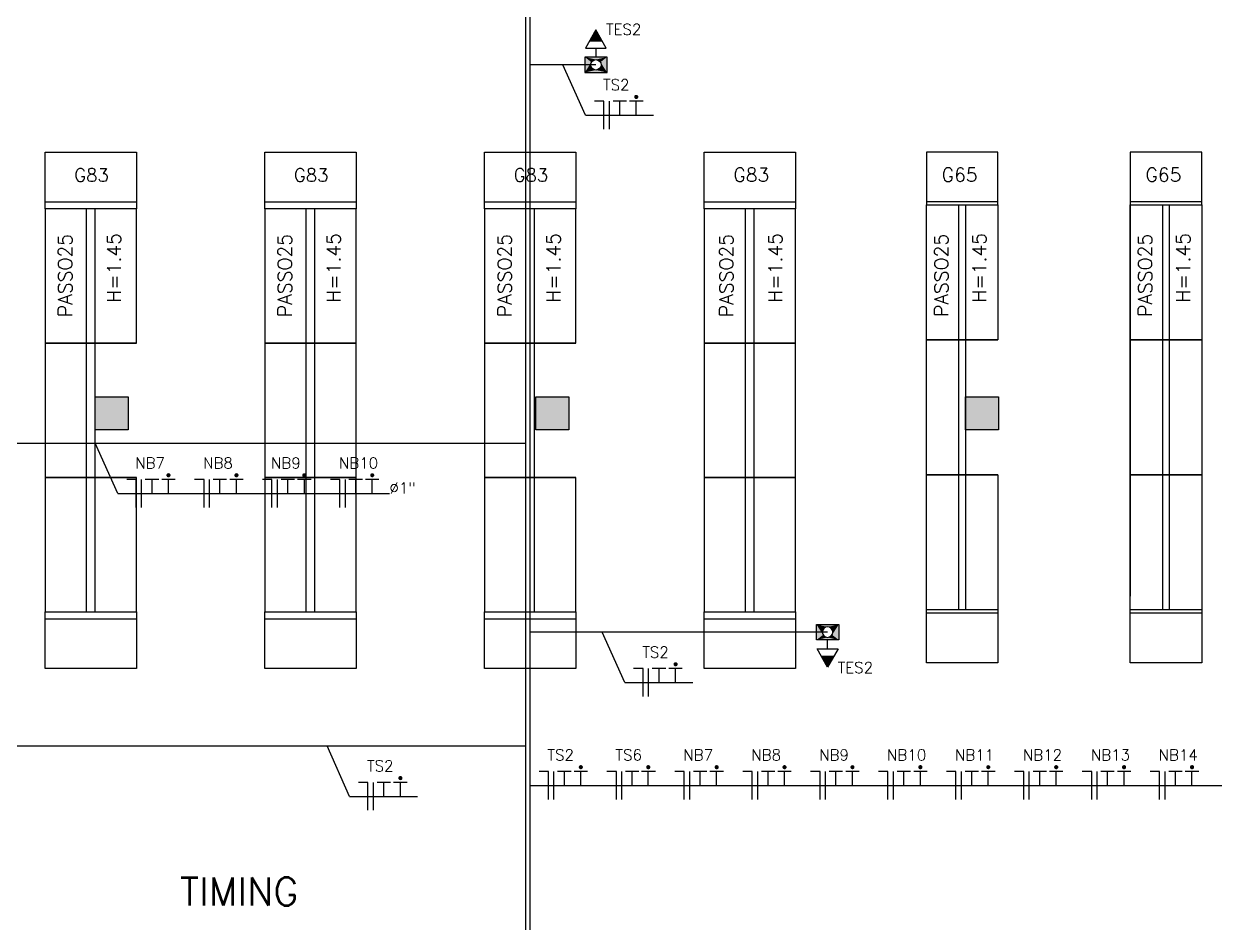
# Model space of a CAD drawing. Header units: metres. Extents: x -367 to 368, y -238 to 223.
# Drawn here: x 206.95 to 217.77, y 206.87 to 215.03 of the extents above; entities that cross this region are included whole.
import ezdxf
from ezdxf.enums import TextEntityAlignment as Align

# ---------------------------------------------------------------- set-up
doc = ezdxf.new("R2010")
doc.units = ezdxf.units.M
doc.linetypes.add('DIVIDE', pattern=[31.75, 12.7, -6.35, 0, -6.35, 0, -6.35])
for name, color, linetype in [('ELE-INDICAÇÕES', 10, 'Continuous'), ('ELE-INSTALAÇÕES', 160, 'Continuous'), ('ELE-TOMADAS', 10, 'Continuous'), ('ELE-VARIADOS', 10, 'Continuous'), ('ELETRICA', 160, 'Continuous'), ('LA_BAU_BASES GERAIS_R00$0$base', 253, 'Continuous')]:
    doc.layers.add(name, color=color, linetype=linetype)
doc.styles.add('LA_BAU_BASES GERAIS_R00$0$LA_BAU_MERC_R01$0$R40-125-RS', font='romans.shx', dxfattribs={"height": 0.1248})
doc.styles.add('LA_BAU_BASES GERAIS_R00$0$LA_BAU_MERC_R01$0$R80-125-RS', font='romans.shx', dxfattribs={"height": 0.25375})
doc.styles.add('LA_BAU_BASES GERAIS_R00$0$LA_BAU_MERC_R01$0$RS50', font='ROMANS', dxfattribs={"height": 0.12})
doc.styles.add('LA_BAU_BASES GERAIS_R00$0$LA_BAU_MERC_R01$0$RS80', font='ROMANS', dxfattribs={"height": 0.18})
doc.styles.add('LA_BAU_BASES GERAIS_R00$0$R60-125-RS', font='romans.shx', dxfattribs={"height": 0.19})
doc.styles.add('LA_BAU_BASES GERAIS_R00$0$R80-100-RS', font='romans.shx', dxfattribs={"height": 0.203})
doc.styles.get("Standard").update_dxf_attribs({"font": 'romans.shx'})

# ---------------------------------------------------------------- blocks, each defined once
blk = doc.blocks.new('LA_BAU_BASES GERAIS_R00$0$LA_BAU_ALVENARIA TÉRREO_R01')
at = {"layer": 'LA_BAU_BASES GERAIS_R00$0$base', "linetype": 'Continuous'}
h = blk.add_hatch(color=256, dxfattribs=at)
h.dxf.hatch_style = 1
h.paths.add_polyline_path([(207.9, 211.65), (207.6, 211.65), (207.6, 211.35), (207.9, 211.35)])
h = blk.add_hatch(color=256, dxfattribs=at)
h.dxf.hatch_style = 1
h.paths.add_polyline_path([(211.9, 211.65), (211.6, 211.65), (211.6, 211.35), (211.9, 211.35)])
h = blk.add_hatch(color=256, dxfattribs=at)
h.dxf.hatch_style = 1
h.paths.add_polyline_path([(215.8, 211.65), (215.5, 211.65), (215.5, 211.35), (215.8, 211.35)])
for points in [[(207.6, 211.65), (207.9, 211.65), (207.9, 211.35), (207.6, 211.35)], [(211.6, 211.65), (211.9, 211.65), (211.9, 211.35), (211.6, 211.35)], [(215.5, 211.65), (215.8, 211.65), (215.8, 211.35), (215.5, 211.35)]]:
    blk.add_lwpolyline(points, close=True, dxfattribs=at)
blk = doc.blocks.new('LA_BAU_BASES GERAIS_R00$0$LA_BAU_MERC_R01')
at = {"layer": 'LA_BAU_BASES GERAIS_R00$0$base', "linetype": 'Continuous'}
for p, q in [((207.145, 213.87), (207.975, 213.87)), ((207.145, 213.356), (207.145, 213.87)), ((207.975, 213.87), (207.975, 213.356)), ((209.139, 213.87), (209.969, 213.87)), ((209.139, 213.356), (209.139, 213.87)), ((209.969, 213.87), (209.969, 213.356)), ((211.134, 213.87), (211.964, 213.87)), ((211.134, 213.356), (211.134, 213.87)), ((211.964, 213.87), (211.964, 213.356)), ((213.129, 213.87), (213.958, 213.87)), ((213.129, 213.356), (213.129, 213.87)), ((213.958, 213.87), (213.958, 213.356)), ((215.145, 213.87), (215.145, 213.39)), ((215.795, 213.87), (215.145, 213.87)), ((215.795, 213.39), (215.795, 213.87)), ((216.995, 213.87), (216.995, 213.39)), ((217.645, 213.87), (216.995, 213.87)), ((217.645, 213.39), (217.645, 213.87)), ((207.145, 213.42), (207.975, 213.42)), ((209.139, 213.42), (209.969, 213.42)), ((211.134, 213.42), (211.964, 213.42)), ((213.129, 213.42), (213.958, 213.42)), ((215.795, 213.42), (215.145, 213.42)), ((217.645, 213.42), (216.995, 213.42)), ((207.145, 209.182), (207.145, 209.696)), ((207.975, 209.696), (207.975, 209.182)), ((209.139, 209.182), (209.139, 209.696)), ((209.969, 209.696), (209.969, 209.182)), ((211.134, 209.182), (211.134, 209.696)), ((211.964, 209.696), (211.964, 209.182)), ((213.129, 209.182), (213.129, 209.696)), ((213.958, 209.696), (213.958, 209.182)), ((215.145, 209.235), (215.145, 209.715)), ((215.795, 209.715), (215.795, 209.235)), ((216.995, 209.235), (216.995, 209.715)), ((217.645, 209.715), (217.645, 209.235)), ((207.975, 209.632), (207.145, 209.632)), ((209.969, 209.632), (209.139, 209.632)), ((211.964, 209.632), (211.134, 209.632)), ((213.958, 209.632), (213.129, 209.632)), ((215.795, 209.685), (215.145, 209.685)), ((217.645, 209.685), (216.995, 209.685)), ((207.975, 209.182), (207.145, 209.182)), ((209.969, 209.182), (209.139, 209.182)), ((211.964, 209.182), (211.134, 209.182)), ((213.958, 209.182), (213.129, 209.182)), ((215.795, 209.235), (215.145, 209.235)), ((217.645, 209.235), (216.995, 209.235))]:
    blk.add_line(p, q, dxfattribs=at)
at = {"layer": 'LA_BAU_BASES GERAIS_R00$0$base'}
for p, q in [((216.995, 213.87), (216.995, 209.839)), ((215.145, 213.39), (215.795, 213.39)), ((215.145, 212.165), (215.145, 213.39)), ((215.44, 212.165), (215.44, 213.39)), ((215.5, 213.39), (215.5, 212.165)), ((215.795, 213.39), (215.795, 212.165)), ((216.995, 213.39), (217.645, 213.39)), ((216.995, 212.165), (216.995, 213.39)), ((217.29, 212.165), (217.29, 213.39)), ((217.35, 213.39), (217.35, 212.165)), ((217.645, 213.39), (217.645, 212.165)), ((207.975, 213.356), (207.145, 213.356)), ((207.145, 213.356), (207.145, 212.136)), ((207.52, 212.136), (207.52, 213.356)), ((207.6, 212.136), (207.6, 213.356)), ((207.975, 212.136), (207.975, 213.356)), ((209.969, 213.356), (209.139, 213.356)), ((209.139, 213.356), (209.139, 212.136)), ((209.514, 212.136), (209.514, 213.356)), ((209.595, 212.136), (209.595, 213.356)), ((209.969, 212.136), (209.969, 213.356)), ((211.964, 213.356), (211.134, 213.356)), ((211.134, 213.356), (211.134, 212.136)), ((211.509, 212.136), (211.509, 213.356)), ((211.589, 212.136), (211.589, 213.356)), ((211.964, 212.136), (211.964, 213.356)), ((213.958, 213.356), (213.129, 213.356)), ((213.129, 213.356), (213.129, 212.136)), ((213.504, 212.136), (213.504, 213.356)), ((213.583, 212.136), (213.583, 213.356)), ((213.958, 212.136), (213.958, 213.356)), ((207.975, 212.136), (207.145, 212.136)), ((207.145, 212.136), (207.145, 210.916)), ((207.145, 212.136), (207.975, 212.136)), ((207.52, 210.916), (207.52, 212.136)), ((207.6, 210.916), (207.6, 212.136)), ((209.139, 212.136), (209.969, 212.136)), ((209.969, 212.136), (209.139, 212.136)), ((209.139, 212.136), (209.139, 210.916)), ((209.514, 210.916), (209.514, 212.136)), ((209.595, 210.916), (209.595, 212.136)), ((209.969, 210.916), (209.969, 212.136)), ((211.964, 212.136), (211.134, 212.136)), ((211.134, 212.136), (211.134, 210.916)), ((211.134, 212.136), (211.964, 212.136)), ((211.509, 210.916), (211.509, 212.136)), ((211.589, 210.916), (211.589, 212.136)), ((213.958, 212.136), (213.129, 212.136)), ((213.129, 212.136), (213.129, 210.916)), ((213.129, 212.136), (213.958, 212.136)), ((213.504, 210.916), (213.504, 212.136)), ((213.583, 210.916), (213.583, 212.136)), ((213.958, 210.916), (213.958, 212.136)), ((215.145, 212.165), (215.795, 212.165)), ((215.145, 210.94), (215.145, 212.165)), ((215.795, 212.165), (215.145, 212.165)), ((215.44, 210.94), (215.44, 212.165)), ((215.5, 212.165), (215.5, 210.94)), ((216.995, 212.165), (217.645, 212.165)), ((216.995, 210.94), (216.995, 212.165)), ((217.645, 212.165), (216.995, 212.165)), ((217.29, 210.94), (217.29, 212.165)), ((217.35, 212.165), (217.35, 210.94)), ((217.645, 212.165), (217.645, 210.94)), ((207.145, 210.916), (207.975, 210.916)), ((207.975, 210.916), (207.145, 210.916)), ((207.145, 210.916), (207.145, 209.696)), ((207.52, 209.696), (207.52, 210.916)), ((207.6, 209.696), (207.6, 210.916)), ((207.975, 209.696), (207.975, 210.916)), ((209.969, 210.916), (209.139, 210.916)), ((209.139, 210.916), (209.139, 209.696)), ((209.139, 210.916), (209.969, 210.916)), ((209.514, 209.696), (209.514, 210.916)), ((209.595, 209.696), (209.595, 210.916)), ((209.969, 209.696), (209.969, 210.916)), ((211.134, 210.916), (211.964, 210.916)), ((211.964, 210.916), (211.134, 210.916)), ((211.134, 210.916), (211.134, 209.696)), ((211.509, 209.696), (211.509, 210.916)), ((211.589, 209.696), (211.589, 210.916)), ((211.964, 209.696), (211.964, 210.916)), ((213.129, 210.916), (213.958, 210.916)), ((213.958, 210.916), (213.129, 210.916)), ((213.129, 210.916), (213.129, 209.696)), ((213.504, 209.696), (213.504, 210.916)), ((213.583, 209.696), (213.583, 210.916)), ((213.958, 209.696), (213.958, 210.916)), ((215.795, 210.94), (215.145, 210.94)), ((215.145, 210.94), (215.795, 210.94)), ((215.145, 209.715), (215.145, 210.94)), ((215.44, 209.715), (215.44, 210.94)), ((215.5, 210.94), (215.5, 209.715)), ((215.795, 210.94), (215.795, 209.715)), ((217.645, 210.94), (216.995, 210.94)), ((216.995, 210.94), (217.645, 210.94)), ((216.995, 209.715), (216.995, 210.94)), ((217.29, 209.715), (217.29, 210.94)), ((217.35, 210.94), (217.35, 209.715)), ((217.645, 210.94), (217.645, 209.715)), ((207.145, 209.696), (207.975, 209.696)), ((209.139, 209.696), (209.969, 209.696)), ((211.134, 209.696), (211.964, 209.696)), ((213.129, 209.696), (213.958, 209.696)), ((215.795, 209.715), (215.145, 209.715)), ((217.645, 209.715), (216.995, 209.715))]:
    blk.add_line(p, q, dxfattribs=at)
for s, height, style, p in [('G83', 0.12, 'LA_BAU_BASES GERAIS_R00$0$LA_BAU_MERC_R01$0$RS50', (207.41, 213.602)), ('G83', 0.12, 'LA_BAU_BASES GERAIS_R00$0$LA_BAU_MERC_R01$0$RS50', (209.404, 213.602)), ('G83', 0.12, 'LA_BAU_BASES GERAIS_R00$0$LA_BAU_MERC_R01$0$RS50', (211.399, 213.602)), ('G83', 0.1248, 'LA_BAU_BASES GERAIS_R00$0$LA_BAU_MERC_R01$0$R40-125-RS', (213.393, 213.602)), ('G65', 0.1248, 'LA_BAU_BASES GERAIS_R00$0$LA_BAU_MERC_R01$0$R40-125-RS', (215.284, 213.602)), ('G65', 0.1248, 'LA_BAU_BASES GERAIS_R00$0$LA_BAU_MERC_R01$0$R40-125-RS', (217.134, 213.602)), ('TIMING', 0.2537, 'LA_BAU_BASES GERAIS_R00$0$LA_BAU_MERC_R01$0$R80-125-RS', (208.369, 207.032))]:
    blk.add_text(s, height=height, dxfattribs=dict(at, style=style)).set_placement(p)
at = {"layer": 'LA_BAU_BASES GERAIS_R00$0$base', "style": 'LA_BAU_BASES GERAIS_R00$0$LA_BAU_MERC_R01$0$R40-125-RS'}
for s, p in [('PASSO25', (207.39, 212.373)), ('H=1.45', (207.834, 212.504)), ('PASSO25', (209.384, 212.373)), ('H=1.45', (209.828, 212.504)), ('PASSO25', (211.379, 212.373)), ('H=1.45', (211.823, 212.504)), ('PASSO25', (213.391, 212.373)), ('H=1.45', (213.836, 212.504)), ('PASSO25', (215.343, 212.374)), ('H=1.45', (215.688, 212.505)), ('PASSO25', (217.193, 212.374)), ('H=1.45', (217.538, 212.505))]:
    blk.add_text(s, height=0.1248, rotation=89.9999, dxfattribs=at).set_placement(p)
at = {"layer": 'LA_BAU_BASES GERAIS_R00$0$base', "text_generation_flag": 4}
for tag, height, rotation, style, p in [('CD H=1.45', 0.12, 180, 'LA_BAU_BASES GERAIS_R00$0$LA_BAU_MERC_R01$0$RS80', (261.738, 205.549)), ('CD H=1.45', 0.12, 180, 'LA_BAU_BASES GERAIS_R00$0$LA_BAU_MERC_R01$0$RS80', (262.989, 205.549)), ('CD H=2.25', 0.125, 270, 'LA_BAU_BASES GERAIS_R00$0$LA_BAU_MERC_R01$0$R40-125-RS', (266.17, 203.663)), ('CD H=1.45', 0.12, 180, 'LA_BAU_BASES GERAIS_R00$0$LA_BAU_MERC_R01$0$RS80', (261.354, 202.826)), ('CD H=1.45', 0.12, 180, 'LA_BAU_BASES GERAIS_R00$0$LA_BAU_MERC_R01$0$RS80', (262.605, 202.826)), ('CD H=1.45', 0.12, 180, 'LA_BAU_BASES GERAIS_R00$0$LA_BAU_MERC_R01$0$RS80', (263.857, 202.826)), ('CD H=1.45', 0.12, 180, 'LA_BAU_BASES GERAIS_R00$0$LA_BAU_MERC_R01$0$RS80', (265.108, 202.826))]:
    blk.add_attdef(tag, text='', height=height, rotation=rotation, dxfattribs=dict(at, style=style)).set_placement(p, align=Align.MIDDLE)
at = {"layer": 'LA_BAU_BASES GERAIS_R00$0$base', "style": 'LA_BAU_BASES GERAIS_R00$0$LA_BAU_MERC_R01$0$RS80', "text_generation_flag": 4}
for p in [(261.764, 204.896), (263.015, 204.896)]:
    blk.add_attdef('CD H=1.45', text='', height=0.12, dxfattribs=at).set_placement(p, align=Align.MIDDLE)
at = {"layer": 'LA_BAU_BASES GERAIS_R00$0$base', "style": 'LA_BAU_BASES GERAIS_R00$0$LA_BAU_MERC_R01$0$R40-125-RS'}
for p in [(246.243, 203.098), (247.393, 203.098), (248.543, 203.098), (249.693, 203.098), (250.843, 203.098), (246.243, 202.318), (247.393, 202.318), (248.543, 202.318), (249.693, 202.318), (250.843, 202.318)]:
    blk.add_attdef('TIPO', text='', height=0.125, rotation=180, dxfattribs=at).set_placement(p, align=Align.MIDDLE)
blk = doc.blocks.new('LA_BAU_BASES GERAIS_R00')
at = {"layer": 'LA_BAU_BASES GERAIS_R00$0$base'}
for name in ['LA_BAU_BASES GERAIS_R00$0$LA_BAU_MERC_R01', 'LA_BAU_BASES GERAIS_R00$0$LA_BAU_ALVENARIA TÉRREO_R01']:
    blk.add_blockref(name, (0, 0), dxfattribs=at)
at = {"layer": 'LA_BAU_BASES GERAIS_R00$0$base', "style": 'LA_BAU_BASES GERAIS_R00$0$R60-125-RS'}
for p in [(242.782, 218.919), (358.637, 192.964)]:
    blk.add_attdef('S', text='', height=0.19, rotation=90, dxfattribs=at).set_placement(p, align=Align.MIDDLE_CENTER)
at = {"layer": 'LA_BAU_BASES GERAIS_R00$0$base', "style": 'LA_BAU_BASES GERAIS_R00$0$R80-100-RS'}
blk.add_attdef('ACESSO', text='', height=0.203, dxfattribs=at).set_placement((365.922, 191.987), align=Align.TOP_CENTER)
at = {"layer": 'LA_BAU_BASES GERAIS_R00$0$base', "style": 'LA_BAU_BASES GERAIS_R00$0$R60-125-RS'}
blk.add_attdef('S', text='', height=0.19, dxfattribs=at).set_placement((266.114, 180.913), align=Align.MIDDLE_CENTER)
blk = doc.blocks.new('*U2')
at = {"linetype": 'Continuous'}
for points in [[(-46.311, -157.702), (-46.182, -157.731), (-46.052, -157.702)], [(-46.311, -157.702), (-46.192, -157.732), (-46.182, -157.731)], [(-46.311, -157.702), (-46.202, -157.735), (-46.192, -157.732)], [(-46.311, -157.702), (-46.212, -157.739), (-46.202, -157.735)], [(-46.311, -157.702), (-46.221, -157.745), (-46.212, -157.739)], [(-46.311, -157.702), (-46.228, -157.753), (-46.221, -157.745)], [(-46.311, -157.702), (-46.234, -157.761), (-46.228, -157.753)], [(-46.311, -157.702), (-46.311, -157.881), (-46.234, -157.761)], [(-46.052, -157.702), (-46.182, -157.731), (-46.171, -157.732)], [(-46.052, -157.702), (-46.171, -157.732), (-46.161, -157.735)], [(-46.052, -157.702), (-46.161, -157.735), (-46.151, -157.739)], [(-46.052, -157.702), (-46.151, -157.739), (-46.143, -157.745)], [(-46.052, -157.702), (-46.143, -157.745), (-46.135, -157.753)], [(-46.052, -157.702), (-46.135, -157.753), (-46.129, -157.761)], [(-46.052, -157.702), (-46.129, -157.761), (-46.052, -157.881)], [(-46.234, -157.761), (-46.311, -157.881), (-46.239, -157.771)], [(-46.239, -157.771), (-46.311, -157.881), (-46.241, -157.781)], [(-46.241, -157.781), (-46.311, -157.881), (-46.242, -157.792)], [(-46.242, -157.792), (-46.311, -157.881), (-46.241, -157.802)], [(-46.241, -157.802), (-46.311, -157.881), (-46.239, -157.812)], [(-46.239, -157.812), (-46.311, -157.881), (-46.234, -157.822)], [(-46.234, -157.822), (-46.311, -157.881), (-46.228, -157.831)], [(-46.228, -157.831), (-46.311, -157.881), (-46.221, -157.838)], [(-46.221, -157.838), (-46.311, -157.881), (-46.212, -157.844)], [(-46.212, -157.844), (-46.311, -157.881), (-46.202, -157.849)], [(-46.202, -157.849), (-46.311, -157.881), (-46.192, -157.851)], [(-46.192, -157.851), (-46.311, -157.881), (-46.182, -157.852)], [(-46.182, -157.852), (-46.311, -157.881), (-46.052, -157.881)], [(-46.171, -157.851), (-46.182, -157.852), (-46.052, -157.881)], [(-46.161, -157.849), (-46.171, -157.851), (-46.052, -157.881)], [(-46.151, -157.844), (-46.161, -157.849), (-46.052, -157.881)], [(-46.143, -157.838), (-46.151, -157.844), (-46.052, -157.881)], [(-46.135, -157.831), (-46.143, -157.838), (-46.052, -157.881)], [(-46.129, -157.822), (-46.135, -157.831), (-46.052, -157.881)], [(-46.129, -157.761), (-46.125, -157.771), (-46.052, -157.881)], [(-46.125, -157.812), (-46.129, -157.822), (-46.052, -157.881)], [(-46.125, -157.771), (-46.122, -157.781), (-46.052, -157.881)], [(-46.122, -157.802), (-46.125, -157.812), (-46.052, -157.881)], [(-46.122, -157.781), (-46.121, -157.792), (-46.052, -157.881)], [(-46.121, -157.792), (-46.122, -157.802), (-46.052, -157.881)]]:
    blk.add_solid(points, dxfattribs=at)
blk = doc.blocks.new('CD')
blk.add_lwpolyline([(0.15, 0.108), (0, 0.108), (0, -0.108), (0.15, -0.108)], close=True)
blk.add_circle((0.075, 0), 0.0507)
at = {"linetype": 'Continuous', "xscale": 0.8367081843719656, "yscale": 0.8367081843719656, "zscale": 0.8367081843719656, "rotation": 270}
blk.add_blockref('*U2', (132.101, -38.641), dxfattribs=at)

msp = doc.modelspace()

# ---------------------------------------------------------------- linework, layer by layer
at = {"layer": 'ELE-INDICAÇÕES', "color": 20}
for p, q in [((212.218, 214.331), (212.132, 214.331)), ((212.218, 214.078), (212.218, 214.331)), ((212.268, 214.078), (212.268, 214.331)), ((212.423, 214.331), (212.301, 214.331)), ((212.573, 214.331), (212.451, 214.331)), ((207.972, 210.898), (207.886, 210.898)), ((207.972, 210.645), (207.972, 210.898)), ((208.022, 210.645), (208.022, 210.898)), ((208.177, 210.898), (208.055, 210.898)), ((208.327, 210.898), (208.205, 210.898)), ((208.266, 210.771), (208.266, 210.898)), ((208.588, 210.898), (208.502, 210.898)), ((208.588, 210.645), (208.588, 210.898)), ((208.638, 210.645), (208.638, 210.898)), ((208.793, 210.898), (208.671, 210.898)), ((208.943, 210.898), (208.821, 210.898)), ((208.882, 210.771), (208.882, 210.898)), ((209.204, 210.898), (209.119, 210.898)), ((209.204, 210.645), (209.204, 210.898)), ((209.254, 210.645), (209.254, 210.898)), ((209.41, 210.898), (209.288, 210.898)), ((209.56, 210.898), (209.438, 210.898)), ((209.499, 210.771), (209.499, 210.898)), ((209.821, 210.898), (209.735, 210.898)), ((209.821, 210.645), (209.821, 210.898)), ((209.871, 210.645), (209.871, 210.898)), ((210.026, 210.898), (209.904, 210.898)), ((210.176, 210.898), (210.054, 210.898)), ((210.115, 210.771), (210.115, 210.898)), ((212.574, 209.182), (212.488, 209.182)), ((212.574, 208.928), (212.574, 209.182)), ((212.624, 208.928), (212.624, 209.182)), ((212.779, 209.182), (212.657, 209.182)), ((212.929, 209.182), (212.807, 209.182)), ((212.868, 209.055), (212.868, 209.182)), ((211.714, 208.248), (211.629, 208.248)), ((211.714, 207.995), (211.714, 208.248)), ((211.764, 207.995), (211.764, 208.248)), ((211.92, 208.248), (211.798, 208.248)), ((212.069, 208.248), (211.947, 208.248)), ((212.008, 208.121), (212.008, 208.248)), ((212.331, 208.248), (212.245, 208.248)), ((212.331, 207.995), (212.331, 208.248)), ((212.381, 207.995), (212.381, 208.248)), ((212.536, 208.248), (212.414, 208.248)), ((212.682, 208.248), (212.56, 208.248)), ((212.686, 208.248), (212.564, 208.248)), ((212.947, 208.248), (212.862, 208.248)), ((212.947, 207.995), (212.947, 208.248)), ((212.997, 207.995), (212.997, 208.248)), ((213.152, 208.248), (213.03, 208.248)), ((213.302, 208.248), (213.18, 208.248)), ((213.241, 208.121), (213.241, 208.248)), ((213.564, 208.248), (213.478, 208.248)), ((213.564, 207.995), (213.564, 208.248)), ((213.614, 207.995), (213.614, 208.248)), ((213.769, 208.248), (213.647, 208.248)), ((213.919, 208.248), (213.797, 208.248)), ((213.858, 208.121), (213.858, 208.248)), ((214.18, 208.248), (214.094, 208.248)), ((214.18, 207.995), (214.18, 208.248)), ((214.23, 207.995), (214.23, 208.248)), ((214.385, 208.248), (214.263, 208.248)), ((214.535, 208.248), (214.413, 208.248)), ((214.474, 208.121), (214.474, 208.248)), ((214.796, 208.248), (214.711, 208.248)), ((214.796, 207.995), (214.796, 208.248)), ((214.846, 207.995), (214.846, 208.248)), ((215.002, 208.248), (214.88, 208.248)), ((215.152, 208.248), (215.03, 208.248)), ((215.091, 208.121), (215.091, 208.248)), ((215.413, 208.248), (215.327, 208.248)), ((215.413, 207.995), (215.413, 208.248)), ((215.463, 207.995), (215.463, 208.248)), ((215.618, 208.248), (215.496, 208.248)), ((215.768, 208.248), (215.646, 208.248)), ((215.707, 208.121), (215.707, 208.248)), ((216.029, 208.248), (215.944, 208.248)), ((216.029, 207.995), (216.029, 208.248)), ((216.079, 207.995), (216.079, 208.248)), ((216.235, 208.248), (216.113, 208.248)), ((216.384, 208.248), (216.262, 208.248)), ((216.323, 208.121), (216.323, 208.248)), ((216.646, 208.248), (216.56, 208.248)), ((216.646, 207.995), (216.646, 208.248)), ((216.696, 207.995), (216.696, 208.248)), ((216.851, 208.248), (216.729, 208.248)), ((217.001, 208.248), (216.879, 208.248)), ((216.94, 208.121), (216.94, 208.248)), ((217.262, 208.248), (217.177, 208.248)), ((217.262, 207.995), (217.262, 208.248)), ((217.312, 207.995), (217.312, 208.248)), ((217.467, 208.248), (217.345, 208.248)), ((217.617, 208.248), (217.495, 208.248)), ((217.556, 208.121), (217.556, 208.248)), ((210.076, 208.149), (209.991, 208.149)), ((210.076, 207.896), (210.076, 208.149)), ((210.126, 207.896), (210.126, 208.149)), ((210.281, 208.149), (210.159, 208.149)), ((210.431, 208.149), (210.309, 208.149)), ((210.37, 208.022), (210.37, 208.149))]:
    msp.add_line(p, q, dxfattribs=at)
at = {"layer": 'ELE-INDICAÇÕES', "color": 20, "linetype": 'Continuous'}
for p, q in [((212.362, 214.205), (212.362, 214.331)), ((212.51, 214.205), (212.51, 214.331)), ((208.116, 210.771), (208.116, 210.898)), ((208.732, 210.771), (208.732, 210.898)), ((209.349, 210.771), (209.349, 210.898)), ((209.965, 210.771), (209.965, 210.898)), ((212.718, 209.055), (212.718, 209.182)), ((211.859, 208.121), (211.859, 208.248)), ((212.475, 208.121), (212.475, 208.248)), ((212.619, 208.121), (212.619, 208.248)), ((213.091, 208.121), (213.091, 208.248)), ((213.708, 208.121), (213.708, 208.248)), ((214.324, 208.121), (214.324, 208.248)), ((214.941, 208.121), (214.941, 208.248)), ((215.557, 208.121), (215.557, 208.248)), ((216.174, 208.121), (216.174, 208.248)), ((216.79, 208.121), (216.79, 208.248)), ((217.406, 208.121), (217.406, 208.248)), ((210.22, 208.022), (210.22, 208.149))]:
    msp.add_line(p, q, dxfattribs=at)
at = {"layer": 'ELE-INDICAÇÕES', "color": 2}
for p, q in [((212.051, 214.205), (212.668, 214.205)), ((207.805, 210.771), (208.421, 210.771)), ((208.421, 210.771), (209.038, 210.771)), ((209.038, 210.771), (209.654, 210.771)), ((209.654, 210.771), (210.271, 210.771)), ((212.408, 209.055), (213.024, 209.055)), ((211.548, 208.121), (212.164, 208.121)), ((212.164, 208.121), (212.781, 208.121)), ((212.781, 208.121), (213.397, 208.121)), ((213.397, 208.121), (214.013, 208.121)), ((214.013, 208.121), (214.63, 208.121)), ((214.63, 208.121), (215.246, 208.121)), ((215.246, 208.121), (215.863, 208.121)), ((215.863, 208.121), (216.479, 208.121)), ((216.479, 208.121), (217.096, 208.121)), ((217.096, 208.121), (217.712, 208.121)), ((217.712, 208.121), (218.329, 208.121)), ((209.91, 208.022), (210.526, 208.022))]:
    msp.add_line(p, q, dxfattribs=at)
at = {"layer": 'ELE-INDICAÇÕES', "color": 20, "const_width": 0.0188}
for points in [[(212.502, 214.371, 1), (212.521, 214.371, 1)], [(208.256, 210.937, 1), (208.275, 210.937, 1)], [(208.873, 210.937, 1), (208.892, 210.937, 1)], [(209.489, 210.937, 1), (209.508, 210.937, 1)], [(210.106, 210.937, 1), (210.124, 210.937, 1)], [(212.859, 209.221, 1), (212.878, 209.221, 1)], [(211.999, 208.287, 1), (212.018, 208.287, 1)], [(212.611, 208.287, 1), (212.63, 208.287, 1)], [(213.232, 208.287, 1), (213.251, 208.287, 1)], [(213.848, 208.287, 1), (213.867, 208.287, 1)], [(214.465, 208.287, 1), (214.483, 208.287, 1)], [(215.081, 208.287, 1), (215.1, 208.287, 1)], [(215.698, 208.287, 1), (215.716, 208.287, 1)], [(216.314, 208.287, 1), (216.333, 208.287, 1)], [(216.93, 208.287, 1), (216.949, 208.287, 1)], [(217.547, 208.287, 1), (217.566, 208.287, 1)], [(210.361, 208.188, 1), (210.38, 208.188, 1)]]:
    msp.add_lwpolyline(points, format="xyb", close=True, dxfattribs=at)
at = {"layer": 'ELE-TOMADAS'}
for p, q in [((212.145, 214.98), (212.05, 214.815)), ((212.087, 214.88), (212.202, 214.88)), ((212.239, 214.815), (212.145, 214.98)), ((212.05, 214.815), (212.239, 214.815)), ((212.145, 214.815), (212.145, 214.733)), ((214.248, 209.36), (214.248, 209.442)), ((214.154, 209.36), (214.343, 209.36)), ((214.248, 209.196), (214.154, 209.36)), ((214.191, 209.295), (214.306, 209.295)), ((214.343, 209.36), (214.248, 209.196))]:
    msp.add_line(p, q, dxfattribs=at)
for points in [[(212.145, 214.98), (212.087, 214.88), (212.202, 214.88)], [(214.248, 209.196), (214.191, 209.295), (214.306, 209.295)]]:
    msp.add_solid(points, dxfattribs=at)
at = {"layer": 'ELETRICA', "color": 160}
for p, q in [((211.508, 200.794), (211.508, 222.145)), ((211.548, 200.794), (211.548, 222.145)), ((212.145, 214.662), (211.548, 214.662)), ((204.135, 211.229), (211.508, 211.229)), ((214.248, 209.513), (211.548, 209.513)), ((203.941, 208.48), (211.508, 208.48))]:
    msp.add_line(p, q, dxfattribs=at)
at = {"layer": 'ELETRICA', "color": 2}
for p, q in [((212.051, 214.205), (211.846, 214.662)), ((207.805, 210.771), (207.6, 211.229)), ((212.408, 209.055), (212.203, 209.513)), ((209.91, 208.022), (209.705, 208.48))]:
    msp.add_line(p, q, dxfattribs=at)

# ---------------------------------------------------------------- block references
at = {"layer": 'ELE-INSTALAÇÕES', "color": 210, "linetype": 'DIVIDE', "ltscale": 0.01}
msp.add_blockref('LA_BAU_BASES GERAIS_R00', (0, 0), dxfattribs=at)
at = {"layer": 'ELE-VARIADOS', "yscale": 0.9375, "zscale": 0.9375, "rotation": 90}
for p, xscale in [((212.145, 214.592), 0.9375), ((214.248, 209.583), -0.9375)]:
    msp.add_blockref('CD', p, dxfattribs=dict(at, xscale=xscale))

# ---------------------------------------------------------------- texts
at = {"layer": 'ELE-INDICAÇÕES'}
for p in [(212.397, 214.934), (214.501, 209.141)]:
    msp.add_text('TES2', height=0.1, dxfattribs=at).set_placement(p, align=Align.CENTER)
at = {"layer": 'ELE-INDICAÇÕES', "color": 20}
for s, p in [('TS2', (212.21, 214.431)), ('NB7', (207.964, 210.998)), ('NB8', (208.58, 210.998)), ('NB9', (209.196, 210.998)), ('NB10', (209.813, 210.998)), ('%%C1"', (210.271, 210.771)), ('TS2', (212.566, 209.281)), ('TS2', (211.706, 208.348)), ('TS6', (212.323, 208.348)), ('NB7', (212.939, 208.348)), ('NB8', (213.556, 208.348)), ('NB9', (214.172, 208.348)), ('NB10', (214.788, 208.348)), ('NB11', (215.405, 208.348)), ('NB12', (216.021, 208.348)), ('NB13', (216.638, 208.348)), ('NB14', (217.254, 208.348)), ('TS2', (210.068, 208.249))]:
    msp.add_text(s, height=0.1, dxfattribs=at).set_placement(p)

doc.saveas('drawing.dxf')
